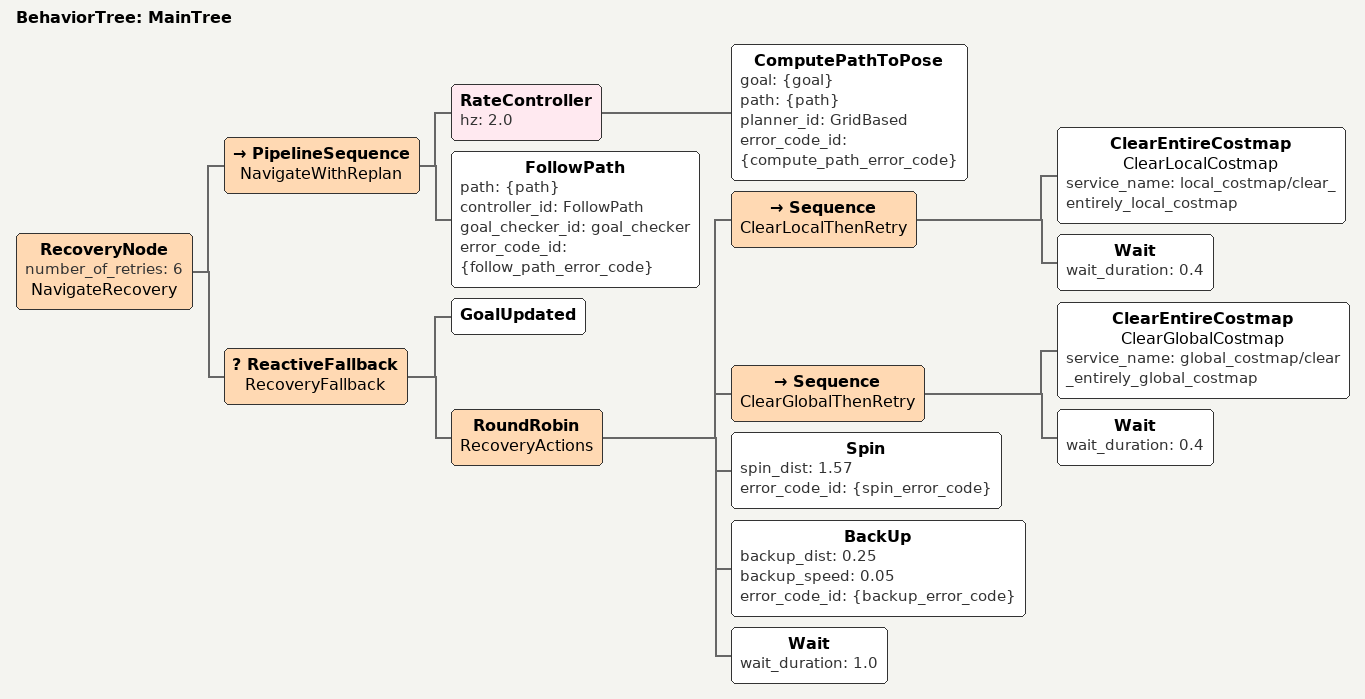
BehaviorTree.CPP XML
<?xml version="1.0"?>
<root main_tree_to_execute="MainTree">
  <BehaviorTree ID="MainTree">
    <RecoveryNode number_of_retries="6" name="NavigateRecovery">
      <PipelineSequence name="NavigateWithReplan">
        <RateController hz="2.0">
          <ComputePathToPose goal="{goal}" path="{path}" planner_id="GridBased" error_code_id="{compute_path_error_code}"/>
        </RateController>
        <FollowPath path="{path}" controller_id="FollowPath" goal_checker_id="goal_checker" error_code_id="{follow_path_error_code}"/>
      </PipelineSequence>

      <ReactiveFallback name="RecoveryFallback">
        <GoalUpdated/>
        <RoundRobin name="RecoveryActions">
          <Sequence name="ClearLocalThenRetry">
            <ClearEntireCostmap name="ClearLocalCostmap" service_name="local_costmap/clear_entirely_local_costmap"/>
            <Wait wait_duration="0.4"/>
          </Sequence>
          <Sequence name="ClearGlobalThenRetry">
            <ClearEntireCostmap name="ClearGlobalCostmap" service_name="global_costmap/clear_entirely_global_costmap"/>
            <Wait wait_duration="0.4"/>
          </Sequence>
          <Spin spin_dist="1.57" error_code_id="{spin_error_code}"/>
          <BackUp backup_dist="0.25" backup_speed="0.05" error_code_id="{backup_error_code}"/>
          <Wait wait_duration="1.0"/>
        </RoundRobin>
      </ReactiveFallback>
    </RecoveryNode>
  </BehaviorTree>
</root>
